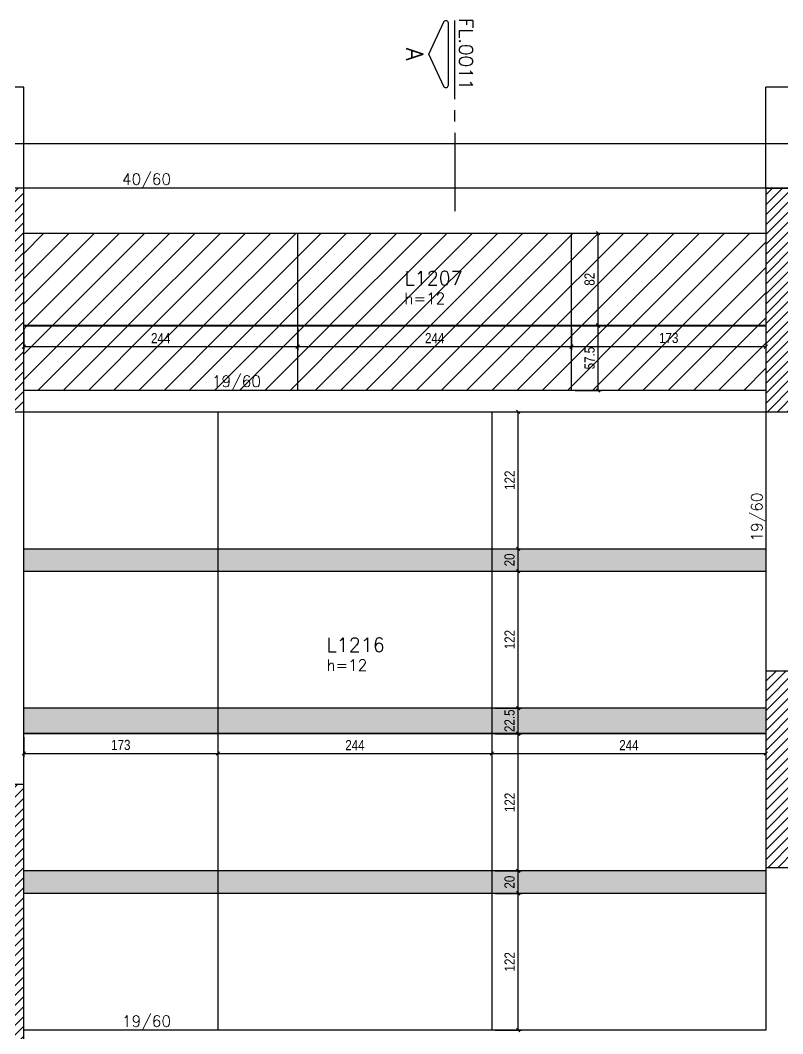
# Model space of a CAD drawing. Extents: x 1860 to 8661, y -614 to 3008.
# Drawn here: x 4585 to 5264, y 1177 to 2080 of the extents above; entities that cross this region are included whole.
import ezdxf
from ezdxf.enums import TextEntityAlignment as Align

# ---------------------------------------------------------------- set-up
doc = ezdxf.new("R2010")
doc.units = 0
doc.linetypes.add('DASHED', pattern=[0.75, 0.5, -0.25])
for name, color, linetype in [('242', 12, 'Continuous'), ('71', 6, 'Continuous'), ('COTA', 241, 'Continuous'), ('F-CORTE-INDICAÇÃO', 4, 'Continuous'), ('F-LAJES', 3, 'Continuous'), ('F-LAJES-DIM', 2, 'Continuous'), ('F-LAJES-NOME', 4, 'Continuous'), ('F-PILARES-HACH', 174, 'Continuous'), ('F-PILARES-S', 170, 'Continuous'), ('F-VIGAS', 3, 'Continuous'), ('F-VIGAS-DIM', 2, 'Continuous'), ('Painéis', 200, 'Continuous')]:
    doc.layers.add(name, color=color, linetype=linetype)
doc.layers.add('Hachura', color=251, linetype='Continuous', lineweight=9)
doc.styles.add('COTA TECNICA-50', font='techl___.ttf', dxfattribs={"height": 9})
doc.styles.add('MCP', font='romans.shx')
doc.styles.add('ROMANS', font='romans.shx')
doc.dimstyles.new('COTA PAINEL-50', dxfattribs={"dimtxt": 9, "dimasz": 3, "dimexe": 3, "dimexo": 3, "dimgap": 3, "dimtad": 1, "dimdec": 1, "dimzin": 12, "dimdsep": 46, "dimtxsty": 'COTA TECNICA-50', "dimblk1": 'OBLIQUE', "dimblk2": 'OBLIQUE', "dimsah": 1, "dimcen": 0.9, "dimclrd": 4, "dimclre": 4, "dimclrt": 240, "dimadec": 1, "dimazin": 3, "dimtfac": 1, "dimtdec": 1, "dimtmove": 0, "dimatfit": 3, "dimfxl": 1, "dimtolj": 1, "dimtzin": 12, "dimarcsym": 0})
pattern_1 = [(45, (3973.15, 515.9404), (-4.419417, 4.419417), [])]

# ---------------------------------------------------------------- blocks, each defined once
blk = doc.blocks.new('*U8')
at = {"layer": 'F-CORTE-INDICAÇÃO'}
for p, q in [((-100, 0), (-170, 0)), ((-80, 0), (-90, 0)), ((-70, 0), (0, 0))]:
    blk.add_line(p, q, dxfattribs=at)
blk.add_lwpolyline([(-112, 6, 0.802585), (-111.15, 9.81), (-140, 23.26), (-168.85, 9.81, 0.802585), (-168, 6)], format="xyb", close=True, dxfattribs=at)
at = {"layer": 'F-CORTE-INDICAÇÃO', "style": 'ROMANS'}
blk.add_attdef('CORTE', text='', height=15, dxfattribs=at).set_placement((-140, 35.76), align=Align.MIDDLE_CENTER)
at = {"layer": 'F-CORTE-INDICAÇÃO', "color": 2, "style": 'ROMANS'}
blk.add_attdef('FOLHA', text='', height=12, dxfattribs=at).set_placement((-140, -10), align=Align.MIDDLE_CENTER)
blk = doc.blocks.new('_Oblique')
at = {"color": 0, "linetype": 'ByBlock', "lineweight": -2}
blk.add_line((-0.5, -0.5), (0.5, 0.5), dxfattribs=at)
blk = doc.blocks.new('*D147')
at = {"layer": 'COTA', "color": 4, "lineweight": -2, "transparency": 16777216}
for p, q in [((4588.15, 1805.44), (4588.15, 1786.4)), ((4832.15, 1805.44), (4832.15, 1786.4)), ((4588.15, 1789.4), (4832.15, 1789.4))]:
    blk.add_line(p, q, dxfattribs=at)
at = {"layer": 'Defpoints', "color": 0, "transparency": 16777216}
for p in [(4588.15, 1808.44), (4832.15, 1808.44), (4832.15, 1789.4)]:
    blk.add_point(p, dxfattribs=at)
at = {"layer": 'COTA', "color": 4, "lineweight": -2, "transparency": 16777216, "xscale": 3, "yscale": 3, "zscale": 3, "rotation": 180}
blk.add_blockref('_Oblique', (4588.15, 1789.4), dxfattribs=at)
at = {"layer": 'COTA', "color": 4, "lineweight": -2, "transparency": 16777216, "xscale": 3, "yscale": 3, "zscale": 3}
blk.add_blockref('_Oblique', (4832.15, 1789.4), dxfattribs=at)
at = {"layer": 'COTA', "color": 240, "transparency": 16777216, "insert": (4710.15, 1796.96), "char_height": 9, "attachment_point": 5, "style": 'COTA TECNICA-50'}
blk.add_mtext('\\A1;244', dxfattribs=at)
blk = doc.blocks.new('*D148')
at = {"layer": 'COTA', "color": 4, "lineweight": -2, "transparency": 16777216}
for p, q in [((4832.15, 1805.44), (4832.15, 1786.4)), ((5076.15, 1805.44), (5076.15, 1786.4)), ((4832.15, 1789.4), (5076.15, 1789.4))]:
    blk.add_line(p, q, dxfattribs=at)
at = {"layer": 'Defpoints', "color": 0, "transparency": 16777216}
for p in [(4832.15, 1808.44), (5076.15, 1808.44), (5076.15, 1789.4)]:
    blk.add_point(p, dxfattribs=at)
at = {"layer": 'COTA', "color": 4, "lineweight": -2, "transparency": 16777216, "xscale": 3, "yscale": 3, "zscale": 3, "rotation": 180}
blk.add_blockref('_Oblique', (4832.15, 1789.4), dxfattribs=at)
at = {"layer": 'COTA', "color": 4, "lineweight": -2, "transparency": 16777216, "xscale": 3, "yscale": 3, "zscale": 3}
blk.add_blockref('_Oblique', (5076.15, 1789.4), dxfattribs=at)
at = {"layer": 'COTA', "color": 240, "transparency": 16777216, "insert": (4954.15, 1796.96), "char_height": 9, "attachment_point": 5, "style": 'COTA TECNICA-50'}
blk.add_mtext('\\A1;244', dxfattribs=at)
blk = doc.blocks.new('*D149')
at = {"layer": 'COTA', "color": 4, "lineweight": -2, "transparency": 16777216}
for p, q in [((5076.15, 1805.44), (5076.15, 1786.4)), ((5249.15, 1804.94), (5249.15, 1786.4)), ((5076.15, 1789.4), (5249.15, 1789.4))]:
    blk.add_line(p, q, dxfattribs=at)
at = {"layer": 'Defpoints', "color": 0, "transparency": 16777216}
for p in [(5076.15, 1808.44), (5249.15, 1807.94), (5249.15, 1789.4)]:
    blk.add_point(p, dxfattribs=at)
at = {"layer": 'COTA', "color": 4, "lineweight": -2, "transparency": 16777216, "xscale": 3, "yscale": 3, "zscale": 3, "rotation": 180}
blk.add_blockref('_Oblique', (5076.15, 1789.4), dxfattribs=at)
at = {"layer": 'COTA', "color": 4, "lineweight": -2, "transparency": 16777216, "xscale": 3, "yscale": 3, "zscale": 3}
blk.add_blockref('_Oblique', (5249.15, 1789.4), dxfattribs=at)
at = {"layer": 'COTA', "color": 240, "transparency": 16777216, "insert": (5162.65, 1797.09), "char_height": 9, "attachment_point": 5, "style": 'COTA TECNICA-50'}
blk.add_mtext('\\A1;173', dxfattribs=at)
blk = doc.blocks.new('*D150')
at = {"layer": 'COTA', "color": 4, "lineweight": -2, "transparency": 16777216}
for p, q in [((5079.15, 1807.94), (5102.71, 1807.94)), ((5099.71, 1750.44), (5099.71, 1807.94)), ((5079.15, 1750.44), (5102.71, 1750.44))]:
    blk.add_line(p, q, dxfattribs=at)
at = {"layer": 'Defpoints', "color": 0, "transparency": 16777216}
for p in [(5076.15, 1807.94), (5099.71, 1807.94), (5076.15, 1750.44)]:
    blk.add_point(p, dxfattribs=at)
at = {"layer": 'COTA', "color": 4, "lineweight": -2, "transparency": 16777216, "xscale": 3, "yscale": 3, "zscale": 3}
for p, rotation in [((5099.71, 1807.94), 90), ((5099.71, 1750.44), 270)]:
    blk.add_blockref('_Oblique', p, dxfattribs=dict(at, rotation=rotation))
at = {"layer": 'COTA', "color": 240, "transparency": 16777216, "insert": (5092.11, 1779.19), "char_height": 9, "attachment_point": 5, "rotation": 90, "style": 'COTA TECNICA-50'}
blk.add_mtext('\\A1;57.5', dxfattribs=at)
blk = doc.blocks.new('*D151')
at = {"layer": 'COTA', "color": 4, "lineweight": -2, "transparency": 16777216}
for p, q in [((5079.15, 1890.44), (5102.71, 1890.44)), ((5099.71, 1808.44), (5099.71, 1890.44)), ((5079.15, 1808.44), (5102.71, 1808.44))]:
    blk.add_line(p, q, dxfattribs=at)
at = {"layer": 'Defpoints', "color": 0, "transparency": 16777216}
for p in [(5076.15, 1890.44), (5099.71, 1890.44), (5076.15, 1808.44)]:
    blk.add_point(p, dxfattribs=at)
at = {"layer": 'COTA', "color": 4, "lineweight": -2, "transparency": 16777216, "xscale": 3, "yscale": 3, "zscale": 3}
for p, rotation in [((5099.71, 1890.44), 90), ((5099.71, 1808.44), 270)]:
    blk.add_blockref('_Oblique', p, dxfattribs=dict(at, rotation=rotation))
at = {"layer": 'COTA', "color": 240, "transparency": 16777216, "insert": (5092.13, 1849.44), "char_height": 9, "attachment_point": 5, "rotation": 90, "style": 'COTA TECNICA-50'}
blk.add_mtext('\\A1;82', dxfattribs=at)
blk = doc.blocks.new('*D304')
at = {"layer": 'COTA', "color": 4, "lineweight": -2, "transparency": 16777216}
for p, q in [((5008.15, 1302.44), (5031.44, 1302.44)), ((5028.44, 1180.44), (5028.44, 1302.44)), ((5008.15, 1180.44), (5031.44, 1180.44))]:
    blk.add_line(p, q, dxfattribs=at)
at = {"layer": 'Defpoints', "color": 0, "transparency": 16777216}
for p in [(5005.15, 1302.44), (5028.44, 1302.44), (5005.15, 1180.44)]:
    blk.add_point(p, dxfattribs=at)
at = {"layer": 'COTA', "color": 4, "lineweight": -2, "transparency": 16777216, "xscale": 3, "yscale": 3, "zscale": 3}
for p, rotation in [((5028.44, 1302.44), 90), ((5028.44, 1180.44), 270)]:
    blk.add_blockref('_Oblique', p, dxfattribs=dict(at, rotation=rotation))
at = {"layer": 'COTA', "color": 240, "transparency": 16777216, "insert": (5020.89, 1241.44), "char_height": 9, "attachment_point": 5, "rotation": 90, "style": 'COTA TECNICA-50'}
blk.add_mtext('\\A1;122', dxfattribs=at)
blk = doc.blocks.new('*D305')
at = {"layer": 'COTA', "color": 4, "lineweight": -2, "transparency": 16777216}
for p, q in [((5008.15, 1322.44), (5031.44, 1322.44)), ((5028.44, 1302.44), (5028.44, 1322.44)), ((5008.15, 1302.44), (5031.44, 1302.44))]:
    blk.add_line(p, q, dxfattribs=at)
at = {"layer": 'Defpoints', "color": 0, "transparency": 16777216}
for p in [(5005.15, 1322.44), (5028.44, 1322.44), (5005.15, 1302.44)]:
    blk.add_point(p, dxfattribs=at)
at = {"layer": 'COTA', "color": 4, "lineweight": -2, "transparency": 16777216, "xscale": 3, "yscale": 3, "zscale": 3}
for p, rotation in [((5028.44, 1322.44), 90), ((5028.44, 1302.44), 270)]:
    blk.add_blockref('_Oblique', p, dxfattribs=dict(at, rotation=rotation))
at = {"layer": 'COTA', "color": 240, "transparency": 16777216, "insert": (5020.85, 1312.44), "char_height": 9, "attachment_point": 5, "rotation": 90, "style": 'COTA TECNICA-50'}
blk.add_mtext('\\A1;20', dxfattribs=at)
blk = doc.blocks.new('*D306')
at = {"layer": 'COTA', "color": 4, "lineweight": -2, "transparency": 16777216}
for p, q in [((5008.15, 1444.44), (5031.44, 1444.44)), ((5028.44, 1322.44), (5028.44, 1444.44)), ((5008.15, 1322.44), (5031.44, 1322.44))]:
    blk.add_line(p, q, dxfattribs=at)
at = {"layer": 'Defpoints', "color": 0, "transparency": 16777216}
for p in [(5005.15, 1444.44), (5028.44, 1444.44), (5005.15, 1322.44)]:
    blk.add_point(p, dxfattribs=at)
at = {"layer": 'COTA', "color": 4, "lineweight": -2, "transparency": 16777216, "xscale": 3, "yscale": 3, "zscale": 3}
for p, rotation in [((5028.44, 1444.44), 90), ((5028.44, 1322.44), 270)]:
    blk.add_blockref('_Oblique', p, dxfattribs=dict(at, rotation=rotation))
at = {"layer": 'COTA', "color": 240, "transparency": 16777216, "insert": (5020.89, 1383.44), "char_height": 9, "attachment_point": 5, "rotation": 90, "style": 'COTA TECNICA-50'}
blk.add_mtext('\\A1;122', dxfattribs=at)
blk = doc.blocks.new('*D307')
at = {"layer": 'COTA', "color": 4, "lineweight": -2, "transparency": 16777216}
for p, q in [((5008.15, 1467.44), (5031.44, 1467.44)), ((5028.44, 1444.94), (5028.44, 1467.44)), ((5008.15, 1444.94), (5031.44, 1444.94))]:
    blk.add_line(p, q, dxfattribs=at)
at = {"layer": 'Defpoints', "color": 0, "transparency": 16777216}
for p in [(5005.15, 1467.44), (5028.44, 1467.44), (5005.15, 1444.94)]:
    blk.add_point(p, dxfattribs=at)
at = {"layer": 'COTA', "color": 4, "lineweight": -2, "transparency": 16777216, "xscale": 3, "yscale": 3, "zscale": 3}
for p, rotation in [((5028.44, 1467.44), 90), ((5028.44, 1444.94), 270)]:
    blk.add_blockref('_Oblique', p, dxfattribs=dict(at, rotation=rotation))
at = {"layer": 'COTA', "color": 240, "transparency": 16777216, "insert": (5020.84, 1456.19), "char_height": 9, "attachment_point": 5, "rotation": 90, "style": 'COTA TECNICA-50'}
blk.add_mtext('\\A1;22.5', dxfattribs=at)
blk = doc.blocks.new('*D308')
at = {"layer": 'COTA', "color": 4, "lineweight": -2, "transparency": 16777216}
for p, q in [((5008.15, 1589.44), (5031.44, 1589.44)), ((5028.44, 1467.44), (5028.44, 1589.44)), ((5008.15, 1467.44), (5031.44, 1467.44))]:
    blk.add_line(p, q, dxfattribs=at)
at = {"layer": 'Defpoints', "color": 0, "transparency": 16777216}
for p in [(5005.15, 1589.44), (5028.44, 1589.44), (5005.15, 1467.44)]:
    blk.add_point(p, dxfattribs=at)
at = {"layer": 'COTA', "color": 4, "lineweight": -2, "transparency": 16777216, "xscale": 3, "yscale": 3, "zscale": 3}
for p, rotation in [((5028.44, 1589.44), 90), ((5028.44, 1467.44), 270)]:
    blk.add_blockref('_Oblique', p, dxfattribs=dict(at, rotation=rotation))
at = {"layer": 'COTA', "color": 240, "transparency": 16777216, "insert": (5020.89, 1528.44), "char_height": 9, "attachment_point": 5, "rotation": 90, "style": 'COTA TECNICA-50'}
blk.add_mtext('\\A1;122', dxfattribs=at)
blk = doc.blocks.new('*D309')
at = {"layer": 'COTA', "color": 4, "lineweight": -2, "transparency": 16777216}
for p, q in [((5008.15, 1609.44), (5031.44, 1609.44)), ((5028.44, 1589.44), (5028.44, 1609.44)), ((5008.15, 1589.44), (5031.44, 1589.44))]:
    blk.add_line(p, q, dxfattribs=at)
at = {"layer": 'Defpoints', "color": 0, "transparency": 16777216}
for p in [(5005.15, 1609.44), (5028.44, 1609.44), (5005.15, 1589.44)]:
    blk.add_point(p, dxfattribs=at)
at = {"layer": 'COTA', "color": 4, "lineweight": -2, "transparency": 16777216, "xscale": 3, "yscale": 3, "zscale": 3}
for p, rotation in [((5028.44, 1609.44), 90), ((5028.44, 1589.44), 270)]:
    blk.add_blockref('_Oblique', p, dxfattribs=dict(at, rotation=rotation))
at = {"layer": 'COTA', "color": 240, "transparency": 16777216, "insert": (5020.85, 1599.44), "char_height": 9, "attachment_point": 5, "rotation": 90, "style": 'COTA TECNICA-50'}
blk.add_mtext('\\A1;20', dxfattribs=at)
blk = doc.blocks.new('*D310')
at = {"layer": 'COTA', "color": 4, "lineweight": -2, "transparency": 16777216}
for p, q in [((5008.15, 1731.44), (5031.44, 1731.44)), ((5028.44, 1609.44), (5028.44, 1731.44)), ((5008.15, 1609.44), (5031.44, 1609.44))]:
    blk.add_line(p, q, dxfattribs=at)
at = {"layer": 'Defpoints', "color": 0, "transparency": 16777216}
for p in [(5005.15, 1731.44), (5028.44, 1731.44), (5005.15, 1609.44)]:
    blk.add_point(p, dxfattribs=at)
at = {"layer": 'COTA', "color": 4, "lineweight": -2, "transparency": 16777216, "xscale": 3, "yscale": 3, "zscale": 3}
for p, rotation in [((5028.44, 1731.44), 90), ((5028.44, 1609.44), 270)]:
    blk.add_blockref('_Oblique', p, dxfattribs=dict(at, rotation=rotation))
at = {"layer": 'COTA', "color": 240, "transparency": 16777216, "insert": (5020.89, 1670.44), "char_height": 9, "attachment_point": 5, "rotation": 90, "style": 'COTA TECNICA-50'}
blk.add_mtext('\\A1;122', dxfattribs=at)
blk = doc.blocks.new('*D311')
at = {"layer": 'COTA', "color": 4, "lineweight": -2, "transparency": 16777216}
for p, q in [((4588.15, 1441.44), (4588.15, 1423.9)), ((4761.15, 1441.44), (4761.15, 1423.9)), ((4588.15, 1426.9), (4761.15, 1426.9))]:
    blk.add_line(p, q, dxfattribs=at)
at = {"layer": 'Defpoints', "color": 0, "transparency": 16777216}
for p in [(4588.15, 1444.44), (4761.15, 1444.44), (4761.15, 1426.9)]:
    blk.add_point(p, dxfattribs=at)
at = {"layer": 'COTA', "color": 4, "lineweight": -2, "transparency": 16777216, "xscale": 3, "yscale": 3, "zscale": 3, "rotation": 180}
blk.add_blockref('_Oblique', (4588.15, 1426.9), dxfattribs=at)
at = {"layer": 'COTA', "color": 4, "lineweight": -2, "transparency": 16777216, "xscale": 3, "yscale": 3, "zscale": 3}
blk.add_blockref('_Oblique', (4761.15, 1426.9), dxfattribs=at)
at = {"layer": 'COTA', "color": 240, "transparency": 16777216, "insert": (4674.65, 1434.59), "char_height": 9, "attachment_point": 5, "style": 'COTA TECNICA-50'}
blk.add_mtext('\\A1;173', dxfattribs=at)
blk = doc.blocks.new('*D312')
at = {"layer": 'COTA', "color": 4, "lineweight": -2, "transparency": 16777216}
for p, q in [((4761.15, 1441.44), (4761.15, 1423.9)), ((4761.15, 1426.9), (5005.15, 1426.9))]:
    blk.add_line(p, q, dxfattribs=at)
at = {"layer": 'Defpoints', "color": 0, "transparency": 16777216}
for p in [(4761.15, 1444.44), (5005.15, 1426.9), (5005.15, 1426.9)]:
    blk.add_point(p, dxfattribs=at)
at = {"layer": 'COTA', "color": 4, "lineweight": -2, "transparency": 16777216, "xscale": 3, "yscale": 3, "zscale": 3, "rotation": 180}
blk.add_blockref('_Oblique', (4761.15, 1426.9), dxfattribs=at)
at = {"layer": 'COTA', "color": 4, "lineweight": -2, "transparency": 16777216, "xscale": 3, "yscale": 3, "zscale": 3}
blk.add_blockref('_Oblique', (5005.15, 1426.9), dxfattribs=at)
at = {"layer": 'COTA', "color": 240, "transparency": 16777216, "insert": (4883.15, 1434.46), "char_height": 9, "attachment_point": 5, "style": 'COTA TECNICA-50'}
blk.add_mtext('\\A1;244', dxfattribs=at)
blk = doc.blocks.new('*D313')
at = {"layer": 'COTA', "color": 4, "lineweight": -2, "transparency": 16777216}
blk.add_line((5005.15, 1426.9), (5249.15, 1426.9), dxfattribs=at)
at = {"layer": 'Defpoints', "color": 0, "transparency": 16777216}
for p in [(5005.15, 1426.9), (5249.15, 1426.9), (5249.15, 1426.9)]:
    blk.add_point(p, dxfattribs=at)
at = {"layer": 'COTA', "color": 4, "lineweight": -2, "transparency": 16777216, "xscale": 3, "yscale": 3, "zscale": 3, "rotation": 180}
blk.add_blockref('_Oblique', (5005.15, 1426.9), dxfattribs=at)
at = {"layer": 'COTA', "color": 4, "lineweight": -2, "transparency": 16777216, "xscale": 3, "yscale": 3, "zscale": 3}
blk.add_blockref('_Oblique', (5249.15, 1426.9), dxfattribs=at)
at = {"layer": 'COTA', "color": 240, "transparency": 16777216, "insert": (5127.15, 1434.46), "char_height": 9, "attachment_point": 5, "style": 'COTA TECNICA-50'}
blk.add_mtext('\\A1;244', dxfattribs=at)

msp = doc.modelspace()

# ---------------------------------------------------------------- hatches: boundary and pattern name
at = {"layer": 'F-PILARES-HACH', "linetype": 'Continuous'}
h = msp.add_hatch(dxfattribs=at)
h.set_pattern_fill('ANSI31', color=256, scale=50, style=0)
h.set_pattern_definition(pattern_1)
h.paths.add_polyline_path([(4563.15, 1731.44), (4588.15, 1731.44), (4588.15, 1930.44), (4563.15, 1930.44)], flags=16)
h = msp.add_hatch(dxfattribs=at)
h.set_pattern_fill('ANSI31', color=256, scale=50, style=0)
h.set_pattern_definition(pattern_1)
h.paths.add_polyline_path([(5249.15, 1731.44), (5274.15, 1731.44), (5274.15, 1930.44), (5249.15, 1930.44)], flags=16)
h = msp.add_hatch(dxfattribs=at)
h.set_pattern_fill('ANSI31', color=256, scale=50, style=0)
h.set_pattern_definition(pattern_1)
h.paths.add_polyline_path([(5249.15, 1325.44), (5274.15, 1325.44), (5274.15, 1500.44), (5249.15, 1500.44)], flags=16)
h = msp.add_hatch(dxfattribs=at)
h.set_pattern_fill('ANSI31', color=256, scale=50, style=0)
h.set_pattern_definition(pattern_1)
h.paths.add_polyline_path([(4569.15, 1161.44), (4588.15, 1161.44), (4588.15, 1399.44), (4569.15, 1399.44)], flags=16)
at = {"layer": 'Hachura', "linetype": 'ByBlock'}
h = msp.add_hatch(dxfattribs=at)
h.set_pattern_fill('ANSI31', color=256, scale=5)
h.set_pattern_definition([(45, (0, -425.763), (-11.22532, 11.22532), [])])
h.paths.add_polyline_path([(4588.15, 1890.44), (4588.15, 1808.44), (4832.15, 1808.44), (4832.15, 1890.44)])
h.paths.add_polyline_path([(4832.15, 1890.44), (4832.15, 1808.44), (5076.15, 1808.44), (5076.15, 1890.44)])
h.paths.add_polyline_path([(5249.15, 1808.44), (5249.15, 1890.44), (5076.15, 1890.44), (5076.15, 1808.44)])
h.paths.add_polyline_path([(5249.15, 1750.44), (5249.15, 1807.94), (5076.15, 1807.94), (5076.15, 1750.44)])
h.paths.add_polyline_path([(4832.15, 1807.94), (4832.15, 1750.44), (5076.15, 1750.44), (5076.15, 1807.94)])
h.paths.add_polyline_path([(4832.15, 1750.44), (4832.15, 1807.94), (4588.15, 1807.94), (4588.15, 1750.44)])
at = {"layer": 'Hachura'}
h = msp.add_hatch(color=256, dxfattribs=at)
h.dxf.hatch_style = 1
h.paths.add_polyline_path([(4588.15, 1609.44), (4588.15, 1589.44), (4761.15, 1589.44), (4761.15, 1609.44)])
h.paths.add_polyline_path([(4761.15, 1609.44), (4761.15, 1589.44), (5005.15, 1589.44), (5005.15, 1609.44)])
h.paths.add_polyline_path([(5249.15, 1589.44), (5249.15, 1609.44), (5005.15, 1609.44), (5005.15, 1589.44)])
h.paths.add_polyline_path([(5249.15, 1444.94), (5249.15, 1467.44), (5005.15, 1467.44), (5005.15, 1444.94)])
h.paths.add_polyline_path([(4761.15, 1467.44), (4761.15, 1444.94), (5005.15, 1444.94), (5005.15, 1467.44)])
h.paths.add_polyline_path([(4588.15, 1467.44), (4588.15, 1444.94), (4761.15, 1444.94), (4761.15, 1467.44)])
h.paths.add_polyline_path([(4761.15, 1302.44), (4761.15, 1322.44), (4588.15, 1322.44), (4588.15, 1302.44)])
h.paths.add_polyline_path([(5005.15, 1302.44), (5005.15, 1322.44), (4761.15, 1322.44), (4761.15, 1302.44)])
h.paths.add_polyline_path([(5249.15, 1302.44), (5249.15, 1322.44), (5005.15, 1322.44), (5005.15, 1302.44)])

# ---------------------------------------------------------------- linework, layer by layer
at = {"layer": '242', "linetype": 'Continuous'}
for p, q in [((5261.65, 1830.94), (5261.65, 1830.94)), ((5261.65, 1412.94), (5261.65, 1412.94))]:
    msp.add_line(p, q, dxfattribs=at)
at = {"layer": '71', "color": 2}
for p, q in [((4588.15, 2020.44), (2734.15, 2020.44)), ((7232.65, 2020.44), (5249.15, 2020.44))]:
    msp.add_line(p, q, dxfattribs=at)
at = {"layer": '71', "color": 1, "linetype": 'DASHED'}
for p, q in [((4588.15, 1930.44), (4588.15, 1970.44)), ((5249.15, 1930.44), (5249.15, 1970.44)), ((5249.15, 1930.44), (7232.65, 1930.44))]:
    msp.add_line(p, q, dxfattribs=at)
at = {"layer": '71', "color": 2, "linetype": 'Continuous'}
for points in [[(4588.15, 1970.44), (4588.15, 2020.44)], [(5249.15, 1970.44), (5249.15, 2020.44)]]:
    msp.add_lwpolyline(points, dxfattribs=at)
at = {"layer": 'F-LAJES', "linetype": 'Continuous'}
for p, q in [((2734.15, 1970.44), (7232.65, 1970.44)), ((4588.15, 1930.94), (4588.15, 1970.44))]:
    msp.add_line(p, q, dxfattribs=at)
at = {"layer": 'F-PILARES-S', "linetype": 'Continuous'}
for points in [[(4563.15, 1731.44), (4588.15, 1731.44), (4588.15, 1930.44), (4563.15, 1930.44), (4563.15, 1731.44)], [(5249.15, 1731.44), (5274.15, 1731.44), (5274.15, 1930.44), (5249.15, 1930.44), (5249.15, 1731.44)], [(5249.15, 1325.44), (5274.15, 1325.44), (5274.15, 1500.44), (5249.15, 1500.44), (5249.15, 1325.44)], [(4569.15, 1161.44), (4588.15, 1161.44), (4588.15, 1399.44), (4569.15, 1399.44), (4569.15, 1161.44)]]:
    msp.add_lwpolyline(points, dxfattribs=at)
at = {"layer": 'F-VIGAS'}
for points in [[(5249.15, 1930.44), (4588.15, 1930.44)], [(4588.15, 1890.44), (5249.15, 1890.44)], [(5249.15, 1750.44), (4588.15, 1750.44)], [(4588.15, 1399.44), (4588.15, 1731.44)], [(4588.15, 1731.44), (5249.15, 1731.44)], [(5249.15, 1731.44), (5249.15, 1500.44)], [(5249.15, 1325.44), (5249.15, 1180.44)], [(5249.15, 1180.44), (4588.15, 1180.44)]]:
    msp.add_lwpolyline(points, dxfattribs=at)
at = {"layer": 'Painéis'}
for p, q in [((4832.15, 1750.44), (4832.15, 1890.44)), ((5076.15, 1750.44), (5076.15, 1890.44))]:
    msp.add_line(p, q, dxfattribs=at)
for points in [[(4588.15, 1808.44), (5249.15, 1808.44)], [(4588.15, 1807.94), (5249.15, 1807.94)], [(4761.15, 1731.44), (4761.15, 1180.44)], [(5005.15, 1731.44), (5005.15, 1180.44)], [(4588.15, 1609.44), (5249.15, 1609.44)], [(4588.15, 1589.44), (5249.15, 1589.44)], [(5249.15, 1467.44), (4588.15, 1467.44)], [(5249.15, 1444.94), (4588.15, 1444.94)], [(5249.15, 1444.44), (4588.15, 1444.44)], [(5249.15, 1322.44), (4588.15, 1322.44)], [(5249.15, 1302.44), (4588.15, 1302.44)]]:
    msp.add_lwpolyline(points, dxfattribs=at)

# ---------------------------------------------------------------- block references
at = {"layer": 'F-CORTE-INDICAÇÃO', "linetype": 'Continuous'}
ref = msp.add_blockref('*U8', (4972.12, 1909.97), dxfattribs=dict(at, xscale=-1, rotation=90))
ref.add_attrib('FOLHA', 'FL.0011', dxfattribs={"color": 2, "height": 12, "rotation": 270, "style": 'ROMANS'}).set_placement((4982.12, 2049.97), align=Align.MIDDLE_CENTER)
ref.add_attrib('CORTE', 'A', dxfattribs={"height": 15, "rotation": 270, "style": 'ROMANS'}).set_placement((4936.36, 2049.97), align=Align.MIDDLE_CENTER)

# ---------------------------------------------------------------- texts
at = {"layer": 'F-LAJES-DIM', "linetype": 'Continuous', "style": 'MCP'}
for p in [(4927.2, 1827.21), (4857.77, 1500.67)]:
    msp.add_text('h=12', height=10, dxfattribs=at).set_placement(p)
at = {"layer": 'F-LAJES-NOME', "linetype": 'Continuous', "style": 'MCP'}
for s, p in [('L1207', (4927.2, 1844.21)), ('L1216', (4857.77, 1517.67))]:
    msp.add_text(s, height=12.5, dxfattribs=at).set_placement(p)
at = {"layer": 'F-VIGAS-DIM', "linetype": 'Continuous', "style": 'MCP'}
for s, p in [('40/60', (4675.65, 1933.57)), ('19/60', (4755.72, 1753.57)), ('19/60', (4675.65, 1183.57))]:
    msp.add_text(s, height=10, dxfattribs=at).set_placement(p)
msp.add_text('19/60', height=10, rotation=90, dxfattribs=at).set_placement((5246.02, 1615.78))

# ---------------------------------------------------------------- dimensions: what is measured, and where the dimension line sits
at = {"layer": 'COTA'}
for base, p1, p2, picture, middle in [((5099.71, 1890.44), (5076.15, 1808.44), (5076.15, 1890.44), '*D151', (5092.13, 1849.44)), ((5099.71, 1807.94), (5076.15, 1750.44), (5076.15, 1807.94), '*D150', (5092.11, 1779.19)), ((5028.44, 1302.44), (5005.15, 1180.44), (5005.15, 1302.44), '*D304', (5020.89, 1241.44))]:
    dim = msp.add_linear_dim(base=base, p1=p1, p2=p2, angle=90, dimstyle='COTA PAINEL-50', dxfattribs=at)
    dim.commit()
    dim.dimension.update_dxf_attribs({"geometry": picture, "text_midpoint": middle})
for base, p1, p2, picture, middle in [((4832.15, 1789.4), (4588.15, 1808.44), (4832.15, 1808.44), '*D147', (4710.15, 1796.96)), ((4761.15, 1426.9), (4588.15, 1444.44), (4761.15, 1444.44), '*D311', (4674.65, 1434.59))]:
    dim = msp.add_linear_dim(base=base, p1=p1, p2=p2, dimstyle='COTA PAINEL-50', dxfattribs=at)
    dim.commit()
    dim.dimension.update_dxf_attribs({"geometry": picture, "text_midpoint": middle})
for base, p1, p2, picture, middle in [((5076.15, 1789.4), (4832.15, 1808.44), (5076.15, 1808.44), '*D148', (4954.15, 1796.96)), ((5249.15, 1789.4), (5076.15, 1808.44), (5249.15, 1807.94), '*D149', (5162.65, 1797.09)), ((5005.15, 1426.9), (4761.15, 1444.44), (5005.15, 1426.9), '*D312', (4883.15, 1434.46)), ((5249.15, 1426.9), (5005.15, 1426.9), (5249.15, 1426.9), '*D313', (5127.15, 1434.46))]:
    dim = msp.add_linear_dim(base=base, p1=p1, p2=p2, dimstyle='COTA PAINEL-50', override={"dimtmove": 1}, dxfattribs=at)
    dim.commit()
    dim.dimension.update_dxf_attribs({"geometry": picture, "text_midpoint": middle})
for base, p1, p2, picture, middle in [((5028.44, 1731.44), (5005.15, 1609.44), (5005.15, 1731.44), '*D310', (5020.89, 1670.44)), ((5028.44, 1609.44), (5005.15, 1589.44), (5005.15, 1609.44), '*D309', (5020.85, 1599.44)), ((5028.44, 1589.44), (5005.15, 1467.44), (5005.15, 1589.44), '*D308', (5020.89, 1528.44)), ((5028.44, 1444.44), (5005.15, 1322.44), (5005.15, 1444.44), '*D306', (5020.89, 1383.44)), ((5028.44, 1322.44), (5005.15, 1302.44), (5005.15, 1322.44), '*D305', (5020.85, 1312.44))]:
    dim = msp.add_linear_dim(base=base, p1=p1, p2=p2, angle=90, dimstyle='COTA PAINEL-50', override={"dimtmove": 1}, dxfattribs=at)
    dim.commit()
    dim.dimension.update_dxf_attribs({"geometry": picture, "text_midpoint": middle})
dim = msp.add_linear_dim(base=(5028.44, 1467.44), p1=(5005.15, 1444.94), p2=(5005.15, 1467.44), angle=90, dimstyle='COTA PAINEL-50', dxfattribs=at)
dim.commit()
dim.dimension.update_dxf_attribs({"geometry": '*D307', "text_midpoint": (5028.44, 1456.19), "dimtype": 160})

doc.saveas('drawing.dxf')
